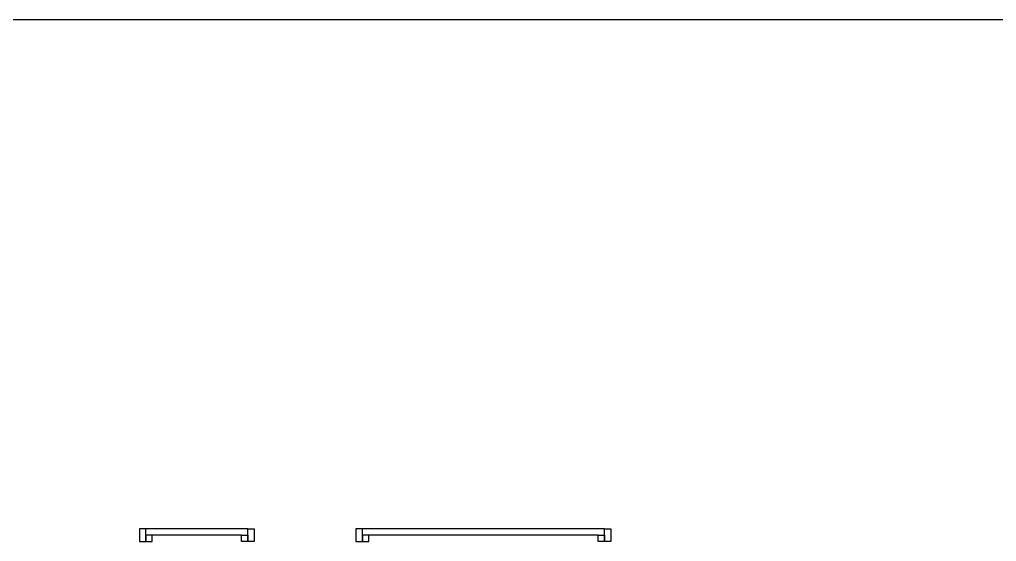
# Model space of a CAD drawing. Header units: millimetres. Extents: x -28014 to 297841, y -81741 to 47579.
# Drawn here: x 117552 to 125222, y -4285 to -186 of the extents above; entities that cross this region are included whole.
import ezdxf

# ---------------------------------------------------------------- set-up
doc = ezdxf.new("R2010")
doc.units = ezdxf.units.MM
doc.header["$MEASUREMENT"] = 0
doc.layers.add('DS-4BS-墙体完成面', color=20, linetype='Continuous')
doc.layers.add('装饰', color=152, linetype='Continuous')

msp = doc.modelspace()

# ---------------------------------------------------------------- linework, layer by layer
at = {"layer": 'DS-4BS-墙体完成面', "color": 2}
msp.add_lwpolyline([(78966.285, -186.044), (128005.632, -186.044), (128005.632, -20247.47), (78966.285, -20247.47)], close=True, dxfattribs=at)
at = {"layer": '装饰'}
for points in [[(119343.663, -4184.874), (118493.663, -4184.874)], [(122143.664, -4184.874), (120243.664, -4184.874)], [(119293.663, -4234.874), (118543.663, -4234.874)], [(122093.664, -4234.874), (120293.664, -4234.874)]]:
    msp.add_lwpolyline(points, dxfattribs=at)
for points in [[(118493.663, -4184.874), (118493.663, -4284.874), (118543.663, -4284.874), (118543.663, -4184.874)], [(119393.663, -4184.874), (119393.663, -4284.874), (119343.663, -4284.874), (119343.663, -4184.874)], [(120193.663, -4184.874), (120193.663, -4284.874), (120243.663, -4284.874), (120243.663, -4184.874)], [(122193.663, -4184.874), (122193.663, -4284.874), (122143.663, -4284.874), (122143.663, -4184.874)], [(118543.663, -4284.874), (118593.663, -4284.874), (118593.663, -4234.874), (118543.663, -4234.874)], [(119343.663, -4284.874), (119293.663, -4284.874), (119293.663, -4234.874), (119343.663, -4234.874)], [(120243.663, -4284.874), (120293.663, -4284.874), (120293.663, -4234.874), (120243.663, -4234.874)], [(122143.663, -4284.874), (122093.663, -4284.874), (122093.663, -4234.874), (122143.663, -4234.874)]]:
    msp.add_lwpolyline(points, close=True, dxfattribs=at)

doc.saveas('drawing.dxf')
